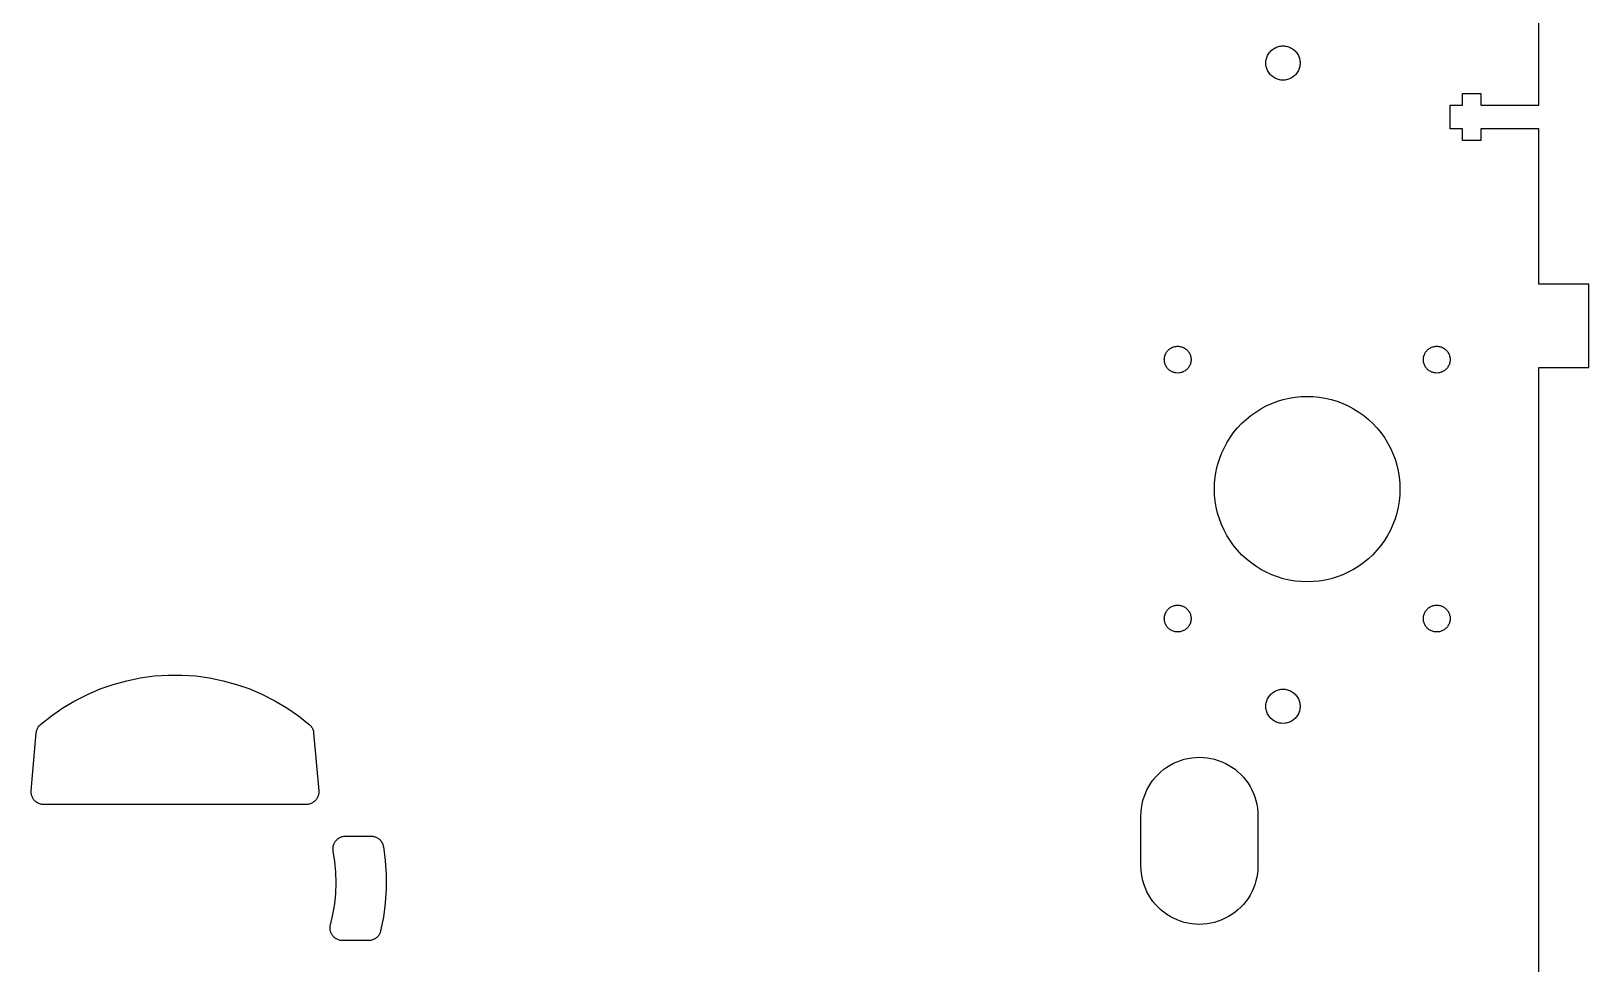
# Model space of a CAD drawing. Header units: metres. Extents: x -1 to 830, y 0 to 1551.
# Drawn here: x 643.1 to 829.5, y 1072 to 1183.7 of the extents above; entities that cross this region are included whole.
import ezdxf

# ---------------------------------------------------------------- set-up
doc = ezdxf.new("R2010")
doc.units = ezdxf.units.M

msp = doc.modelspace()

# ---------------------------------------------------------------- linework, layer by layer
for p, q in [((823.539, 1174.78), (823.539, 1193.38)), ((792.154, 1181.73), (792.279, 1181.77)), ((792.279, 1181.77), (792.408, 1181.81)), ((792.408, 1181.81), (792.539, 1181.84)), ((792.539, 1181.84), (792.671, 1181.87)), ((792.671, 1181.87), (792.805, 1181.88)), ((792.805, 1181.88), (793.072, 1181.88)), ((793.072, 1181.88), (793.206, 1181.87)), ((793.206, 1181.87), (793.339, 1181.84)), ((793.339, 1181.84), (793.469, 1181.81)), ((793.469, 1181.81), (793.598, 1181.77)), ((793.598, 1181.77), (793.723, 1181.73)), ((790.889, 1179.83), (790.893, 1179.97)), ((790.893, 1179.97), (790.906, 1180.1)), ((790.906, 1180.1), (790.928, 1180.23)), ((790.928, 1180.23), (790.958, 1180.36)), ((790.958, 1180.36), (790.997, 1180.49)), ((790.997, 1180.49), (791.045, 1180.62)), ((791.045, 1180.62), (791.1, 1180.74)), ((791.1, 1180.74), (791.163, 1180.86)), ((791.163, 1180.86), (791.234, 1180.97)), ((791.234, 1180.97), (791.312, 1181.08)), ((791.312, 1181.08), (791.397, 1181.18)), ((791.397, 1181.18), (791.489, 1181.28)), ((791.489, 1181.28), (791.587, 1181.37)), ((791.587, 1181.37), (791.69, 1181.46)), ((791.69, 1181.46), (791.8, 1181.54)), ((791.8, 1181.54), (791.914, 1181.61)), ((791.914, 1181.61), (792.032, 1181.67)), ((792.032, 1181.67), (792.154, 1181.73)), ((793.723, 1181.73), (793.846, 1181.67)), ((793.846, 1181.67), (793.964, 1181.61)), ((793.964, 1181.61), (794.077, 1181.54)), ((794.077, 1181.54), (794.187, 1181.46)), ((794.187, 1181.46), (794.29, 1181.37)), ((794.29, 1181.37), (794.389, 1181.28)), ((794.389, 1181.28), (794.479, 1181.18)), ((794.479, 1181.18), (794.565, 1181.08)), ((794.565, 1181.08), (794.644, 1180.97)), ((794.644, 1180.97), (794.714, 1180.86)), ((794.714, 1180.86), (794.777, 1180.74)), ((794.777, 1180.74), (794.833, 1180.62)), ((794.833, 1180.62), (794.88, 1180.49)), ((794.88, 1180.49), (794.919, 1180.36)), ((794.919, 1180.36), (794.949, 1180.23)), ((794.949, 1180.23), (794.971, 1180.1)), ((794.971, 1180.1), (794.984, 1179.97)), ((794.984, 1179.97), (794.988, 1179.83)), ((790.893, 1179.7), (790.889, 1179.83)), ((790.906, 1179.57), (790.893, 1179.7)), ((790.928, 1179.43), (790.906, 1179.57)), ((790.958, 1179.3), (790.928, 1179.43)), ((790.997, 1179.17), (790.958, 1179.3)), ((791.045, 1179.05), (790.997, 1179.17)), ((791.1, 1178.93), (791.045, 1179.05)), ((791.163, 1178.81), (791.1, 1178.93)), ((791.234, 1178.69), (791.163, 1178.81)), ((791.312, 1178.58), (791.234, 1178.69)), ((791.397, 1178.48), (791.312, 1178.58)), ((791.489, 1178.38), (791.397, 1178.48)), ((791.587, 1178.29), (791.489, 1178.38)), ((791.69, 1178.21), (791.587, 1178.29)), ((791.8, 1178.13), (791.69, 1178.21)), ((791.914, 1178.06), (791.8, 1178.13)), ((792.032, 1177.99), (791.914, 1178.06)), ((793.964, 1178.06), (793.846, 1177.99)), ((794.077, 1178.13), (793.964, 1178.06)), ((794.187, 1178.21), (794.077, 1178.13)), ((794.29, 1178.29), (794.187, 1178.21)), ((794.389, 1178.38), (794.29, 1178.29)), ((794.479, 1178.48), (794.389, 1178.38)), ((794.565, 1178.58), (794.479, 1178.48)), ((794.644, 1178.69), (794.565, 1178.58)), ((794.714, 1178.81), (794.644, 1178.69)), ((794.777, 1178.93), (794.714, 1178.81)), ((794.833, 1179.05), (794.777, 1178.93)), ((794.88, 1179.17), (794.833, 1179.05)), ((794.919, 1179.3), (794.88, 1179.17)), ((794.949, 1179.43), (794.919, 1179.3)), ((794.971, 1179.57), (794.949, 1179.43)), ((794.984, 1179.7), (794.971, 1179.57)), ((794.988, 1179.83), (794.984, 1179.7)), ((792.154, 1177.94), (792.032, 1177.99)), ((792.279, 1177.89), (792.154, 1177.94)), ((792.408, 1177.85), (792.279, 1177.89)), ((792.539, 1177.82), (792.408, 1177.85)), ((792.671, 1177.8), (792.539, 1177.82)), ((792.938, 1177.78), (792.671, 1177.8)), ((793.206, 1177.8), (792.938, 1177.78)), ((793.339, 1177.82), (793.206, 1177.8)), ((793.469, 1177.85), (793.339, 1177.82)), ((793.598, 1177.89), (793.469, 1177.85)), ((793.723, 1177.94), (793.598, 1177.89)), ((793.846, 1177.99), (793.723, 1177.94)), ((814.427, 1174.78), (814.426, 1176.18)), ((814.426, 1176.18), (816.627, 1176.18)), ((816.627, 1176.18), (816.627, 1174.78)), ((812.929, 1171.98), (812.927, 1174.78)), ((812.927, 1174.78), (814.427, 1174.78)), ((816.627, 1174.78), (823.539, 1174.78)), ((814.429, 1171.98), (812.929, 1171.98)), ((814.429, 1170.58), (814.429, 1171.98)), ((816.629, 1170.58), (814.429, 1170.58)), ((823.539, 1171.98), (816.629, 1171.98)), ((816.629, 1171.98), (816.629, 1170.58)), ((823.539, 1153.37), (823.539, 1171.98)), ((829.539, 1153.37), (823.539, 1153.37)), ((829.539, 1143.37), (829.539, 1153.37)), ((778.742, 1144.44), (778.752, 1144.54)), ((778.752, 1144.54), (778.77, 1144.64)), ((778.77, 1144.64), (778.793, 1144.75)), ((778.793, 1144.75), (778.823, 1144.85)), ((778.823, 1144.85), (778.86, 1144.95)), ((778.86, 1144.95), (778.903, 1145.04)), ((778.903, 1145.04), (778.953, 1145.13)), ((778.953, 1145.13), (779.008, 1145.22)), ((779.008, 1145.22), (779.069, 1145.31)), ((779.069, 1145.31), (779.136, 1145.39)), ((779.136, 1145.39), (779.207, 1145.46)), ((779.207, 1145.46), (779.283, 1145.54)), ((779.283, 1145.54), (779.364, 1145.6)), ((779.364, 1145.6), (779.45, 1145.66)), ((779.45, 1145.66), (779.539, 1145.72)), ((779.539, 1145.72), (779.631, 1145.77)), ((779.631, 1145.77), (779.727, 1145.81)), ((779.727, 1145.81), (779.824, 1145.85)), ((779.824, 1145.85), (779.925, 1145.88)), ((779.925, 1145.88), (780.026, 1145.9)), ((780.026, 1145.9), (780.13, 1145.92)), ((780.13, 1145.92), (780.234, 1145.93)), ((780.234, 1145.93), (780.443, 1145.93)), ((780.443, 1145.93), (780.548, 1145.92)), ((780.548, 1145.92), (780.65, 1145.9)), ((780.65, 1145.9), (780.753, 1145.88)), ((780.753, 1145.88), (780.853, 1145.85)), ((780.853, 1145.85), (780.951, 1145.81)), ((780.951, 1145.81), (781.046, 1145.77)), ((781.046, 1145.77), (781.139, 1145.72)), ((781.139, 1145.72), (781.228, 1145.66)), ((781.228, 1145.66), (781.312, 1145.6)), ((781.312, 1145.6), (781.394, 1145.54)), ((781.394, 1145.54), (781.47, 1145.46)), ((781.47, 1145.46), (781.542, 1145.39)), ((781.542, 1145.39), (781.608, 1145.31)), ((781.608, 1145.31), (781.669, 1145.22)), ((781.669, 1145.22), (781.725, 1145.13)), ((781.725, 1145.13), (781.773, 1145.04)), ((781.773, 1145.04), (781.816, 1144.95)), ((781.816, 1144.95), (781.854, 1144.85)), ((781.854, 1144.85), (781.884, 1144.75)), ((781.884, 1144.75), (781.908, 1144.64)), ((781.908, 1144.64), (781.925, 1144.54)), ((781.925, 1144.54), (781.936, 1144.44)), ((809.742, 1144.44), (809.752, 1144.54)), ((809.752, 1144.54), (809.77, 1144.64)), ((809.77, 1144.64), (809.793, 1144.75)), ((809.793, 1144.75), (809.823, 1144.85)), ((809.823, 1144.85), (809.86, 1144.95)), ((809.86, 1144.95), (809.903, 1145.04)), ((809.903, 1145.04), (809.953, 1145.13)), ((809.953, 1145.13), (810.008, 1145.22)), ((810.008, 1145.22), (810.069, 1145.31)), ((810.069, 1145.31), (810.136, 1145.39)), ((810.136, 1145.39), (810.207, 1145.46)), ((810.207, 1145.46), (810.283, 1145.54)), ((810.283, 1145.54), (810.364, 1145.6)), ((810.364, 1145.6), (810.45, 1145.66)), ((810.45, 1145.66), (810.539, 1145.72)), ((810.539, 1145.72), (810.631, 1145.77)), ((810.631, 1145.77), (810.727, 1145.81)), ((810.727, 1145.81), (810.824, 1145.85)), ((810.824, 1145.85), (810.925, 1145.88)), ((810.925, 1145.88), (811.026, 1145.9)), ((811.026, 1145.9), (811.13, 1145.92)), ((811.13, 1145.92), (811.234, 1145.93)), ((811.234, 1145.93), (811.443, 1145.93)), ((811.443, 1145.93), (811.548, 1145.92)), ((811.548, 1145.92), (811.65, 1145.9)), ((811.65, 1145.9), (811.753, 1145.88)), ((811.753, 1145.88), (811.853, 1145.85)), ((811.853, 1145.85), (811.951, 1145.81)), ((811.951, 1145.81), (812.046, 1145.77)), ((812.046, 1145.77), (812.139, 1145.72)), ((812.139, 1145.72), (812.228, 1145.66)), ((812.228, 1145.66), (812.312, 1145.6)), ((812.312, 1145.6), (812.394, 1145.54)), ((812.394, 1145.54), (812.47, 1145.46)), ((812.47, 1145.46), (812.542, 1145.39)), ((812.542, 1145.39), (812.608, 1145.31)), ((812.608, 1145.31), (812.669, 1145.22)), ((812.669, 1145.22), (812.725, 1145.13)), ((812.725, 1145.13), (812.773, 1145.04)), ((812.773, 1145.04), (812.816, 1144.95)), ((812.816, 1144.95), (812.854, 1144.85)), ((812.854, 1144.85), (812.884, 1144.75)), ((812.884, 1144.75), (812.908, 1144.64)), ((812.908, 1144.64), (812.925, 1144.54)), ((812.925, 1144.54), (812.936, 1144.44)), ((778.738, 1144.33), (778.742, 1144.44)), ((778.742, 1144.23), (778.738, 1144.33)), ((778.752, 1144.12), (778.742, 1144.23)), ((778.77, 1144.02), (778.752, 1144.12)), ((778.793, 1143.92), (778.77, 1144.02)), ((778.823, 1143.82), (778.793, 1143.92)), ((778.86, 1143.72), (778.823, 1143.82)), ((778.903, 1143.62), (778.86, 1143.72)), ((778.953, 1143.53), (778.903, 1143.62)), ((779.008, 1143.44), (778.953, 1143.53)), ((779.069, 1143.36), (779.008, 1143.44)), ((779.136, 1143.28), (779.069, 1143.36)), ((779.207, 1143.2), (779.136, 1143.28)), ((779.283, 1143.13), (779.207, 1143.2)), ((779.364, 1143.06), (779.283, 1143.13)), ((779.45, 1143), (779.364, 1143.06)), ((779.539, 1142.95), (779.45, 1143)), ((779.631, 1142.9), (779.539, 1142.95)), ((779.727, 1142.85), (779.631, 1142.9)), ((779.824, 1142.82), (779.727, 1142.85)), ((779.925, 1142.79), (779.824, 1142.82)), ((780.026, 1142.76), (779.925, 1142.79)), ((780.13, 1142.75), (780.026, 1142.76)), ((780.339, 1142.73), (780.13, 1142.75)), ((780.548, 1142.75), (780.339, 1142.73)), ((780.65, 1142.76), (780.548, 1142.75)), ((780.753, 1142.79), (780.65, 1142.76)), ((780.853, 1142.82), (780.753, 1142.79)), ((780.951, 1142.85), (780.853, 1142.82)), ((781.046, 1142.9), (780.951, 1142.85)), ((781.139, 1142.95), (781.046, 1142.9)), ((781.228, 1143), (781.139, 1142.95)), ((781.312, 1143.06), (781.228, 1143)), ((781.394, 1143.13), (781.312, 1143.06)), ((781.47, 1143.2), (781.394, 1143.13)), ((781.542, 1143.28), (781.47, 1143.2)), ((781.608, 1143.36), (781.542, 1143.28)), ((781.669, 1143.44), (781.608, 1143.36)), ((781.725, 1143.53), (781.669, 1143.44)), ((781.773, 1143.62), (781.725, 1143.53)), ((781.816, 1143.72), (781.773, 1143.62)), ((781.854, 1143.82), (781.816, 1143.72)), ((781.884, 1143.92), (781.854, 1143.82)), ((781.908, 1144.02), (781.884, 1143.92)), ((781.925, 1144.12), (781.908, 1144.02)), ((781.936, 1144.23), (781.925, 1144.12)), ((781.936, 1144.44), (781.938, 1144.33)), ((781.938, 1144.33), (781.936, 1144.23)), ((809.738, 1144.33), (809.742, 1144.44)), ((809.742, 1144.23), (809.738, 1144.33)), ((809.752, 1144.12), (809.742, 1144.23)), ((809.77, 1144.02), (809.752, 1144.12)), ((809.793, 1143.92), (809.77, 1144.02)), ((809.823, 1143.82), (809.793, 1143.92)), ((809.86, 1143.72), (809.823, 1143.82)), ((809.903, 1143.62), (809.86, 1143.72)), ((809.953, 1143.53), (809.903, 1143.62)), ((810.008, 1143.44), (809.953, 1143.53)), ((810.069, 1143.36), (810.008, 1143.44)), ((810.136, 1143.28), (810.069, 1143.36)), ((810.207, 1143.2), (810.136, 1143.28)), ((810.283, 1143.13), (810.207, 1143.2)), ((810.364, 1143.06), (810.283, 1143.13)), ((810.45, 1143), (810.364, 1143.06)), ((810.539, 1142.95), (810.45, 1143)), ((810.631, 1142.9), (810.539, 1142.95)), ((810.727, 1142.85), (810.631, 1142.9)), ((810.824, 1142.82), (810.727, 1142.85)), ((810.925, 1142.79), (810.824, 1142.82)), ((811.026, 1142.76), (810.925, 1142.79)), ((811.13, 1142.75), (811.026, 1142.76)), ((811.339, 1142.73), (811.13, 1142.75)), ((811.548, 1142.75), (811.339, 1142.73)), ((811.65, 1142.76), (811.548, 1142.75)), ((811.753, 1142.79), (811.65, 1142.76)), ((811.853, 1142.82), (811.753, 1142.79)), ((811.951, 1142.85), (811.853, 1142.82)), ((812.046, 1142.9), (811.951, 1142.85)), ((812.139, 1142.95), (812.046, 1142.9)), ((812.228, 1143), (812.139, 1142.95)), ((812.312, 1143.06), (812.228, 1143)), ((812.394, 1143.13), (812.312, 1143.06)), ((812.47, 1143.2), (812.394, 1143.13)), ((812.542, 1143.28), (812.47, 1143.2)), ((812.608, 1143.36), (812.542, 1143.28)), ((812.669, 1143.44), (812.608, 1143.36)), ((812.725, 1143.53), (812.669, 1143.44)), ((812.773, 1143.62), (812.725, 1143.53)), ((812.816, 1143.72), (812.773, 1143.62)), ((812.854, 1143.82), (812.816, 1143.72)), ((812.884, 1143.92), (812.854, 1143.82)), ((812.908, 1144.02), (812.884, 1143.92)), ((812.925, 1144.12), (812.908, 1144.02)), ((812.936, 1144.23), (812.925, 1144.12)), ((812.936, 1144.44), (812.938, 1144.33)), ((812.938, 1144.33), (812.936, 1144.23)), ((823.539, 1069.21), (823.539, 1143.37)), ((823.539, 1143.37), (829.539, 1143.37)), ((790.93, 1138.79), (791.591, 1139.09)), ((791.591, 1139.09), (792.271, 1139.34)), ((792.271, 1139.34), (792.966, 1139.55)), ((792.966, 1139.55), (793.673, 1139.72)), ((793.673, 1139.72), (794.39, 1139.84)), ((794.39, 1139.84), (795.112, 1139.91)), ((795.112, 1139.91), (795.839, 1139.93)), ((795.839, 1139.93), (796.564, 1139.91)), ((796.564, 1139.91), (797.287, 1139.84)), ((797.287, 1139.84), (798.004, 1139.72)), ((798.004, 1139.72), (798.712, 1139.55)), ((798.712, 1139.55), (799.406, 1139.34)), ((799.406, 1139.34), (800.086, 1139.09)), ((800.086, 1139.09), (800.748, 1138.79)), ((787.99, 1136.68), (788.52, 1137.18)), ((788.52, 1137.18), (789.081, 1137.64)), ((789.081, 1137.64), (789.672, 1138.06)), ((789.672, 1138.06), (790.289, 1138.45)), ((790.289, 1138.45), (790.93, 1138.79)), ((800.748, 1138.79), (801.389, 1138.45)), ((801.389, 1138.45), (802.006, 1138.06)), ((802.006, 1138.06), (802.596, 1137.64)), ((802.596, 1137.64), (803.157, 1137.18)), ((803.157, 1137.18), (803.688, 1136.68)), ((786.609, 1135), (787.032, 1135.59)), ((787.032, 1135.59), (787.493, 1136.15)), ((787.493, 1136.15), (787.99, 1136.68)), ((803.688, 1136.68), (804.184, 1136.15)), ((804.184, 1136.15), (804.645, 1135.59)), ((804.645, 1135.59), (805.068, 1135)), ((785.584, 1133.08), (785.884, 1133.74)), ((785.884, 1133.74), (786.226, 1134.38)), ((786.226, 1134.38), (786.609, 1135)), ((805.068, 1135), (805.451, 1134.38)), ((805.451, 1134.38), (805.794, 1133.74)), ((805.794, 1133.74), (806.094, 1133.08)), ((784.952, 1131), (785.117, 1131.71)), ((785.117, 1131.71), (785.328, 1132.4)), ((785.328, 1132.4), (785.584, 1133.08)), ((806.094, 1133.08), (806.35, 1132.4)), ((806.35, 1132.4), (806.561, 1131.71)), ((806.561, 1131.71), (806.726, 1131)), ((784.738, 1128.83), (784.763, 1129.56)), ((784.763, 1129.56), (784.834, 1130.28)), ((784.834, 1130.28), (784.952, 1131)), ((806.726, 1131), (806.844, 1130.28)), ((806.844, 1130.28), (806.915, 1129.56)), ((806.915, 1129.56), (806.938, 1128.83)), ((784.763, 1128.11), (784.738, 1128.83)), ((784.834, 1127.38), (784.763, 1128.11)), ((806.915, 1128.11), (806.844, 1127.38)), ((806.938, 1128.83), (806.915, 1128.11)), ((784.952, 1126.67), (784.834, 1127.38)), ((785.117, 1125.96), (784.952, 1126.67)), ((785.328, 1125.26), (785.117, 1125.96)), ((806.561, 1125.96), (806.35, 1125.26)), ((806.726, 1126.67), (806.561, 1125.96)), ((806.844, 1127.38), (806.726, 1126.67)), ((785.584, 1124.58), (785.328, 1125.26)), ((785.884, 1123.92), (785.584, 1124.58)), ((806.094, 1124.58), (805.794, 1123.92)), ((806.35, 1125.26), (806.094, 1124.58)), ((786.226, 1123.28), (785.884, 1123.92)), ((786.609, 1122.67), (786.226, 1123.28)), ((787.032, 1122.08), (786.609, 1122.67)), ((805.068, 1122.67), (804.645, 1122.08)), ((805.451, 1123.28), (805.068, 1122.67)), ((805.794, 1123.92), (805.451, 1123.28)), ((787.493, 1121.51), (787.032, 1122.08)), ((787.99, 1120.98), (787.493, 1121.51)), ((788.52, 1120.49), (787.99, 1120.98)), ((789.081, 1120.03), (788.52, 1120.49)), ((803.157, 1120.49), (802.596, 1120.03)), ((803.688, 1120.98), (803.157, 1120.49)), ((804.184, 1121.51), (803.688, 1120.98)), ((804.645, 1122.08), (804.184, 1121.51)), ((789.672, 1119.6), (789.081, 1120.03)), ((790.289, 1119.22), (789.672, 1119.6)), ((790.93, 1118.88), (790.289, 1119.22)), ((791.591, 1118.58), (790.93, 1118.88)), ((792.271, 1118.32), (791.591, 1118.58)), ((800.086, 1118.58), (799.406, 1118.32)), ((800.748, 1118.88), (800.086, 1118.58)), ((801.389, 1119.22), (800.748, 1118.88)), ((802.006, 1119.6), (801.389, 1119.22)), ((802.596, 1120.03), (802.006, 1119.6)), ((792.966, 1118.11), (792.271, 1118.32)), ((793.673, 1117.95), (792.966, 1118.11)), ((794.39, 1117.83), (793.673, 1117.95)), ((795.112, 1117.76), (794.39, 1117.83)), ((795.839, 1117.73), (795.112, 1117.76)), ((796.564, 1117.76), (795.839, 1117.73)), ((797.287, 1117.83), (796.564, 1117.76)), ((798.004, 1117.95), (797.287, 1117.83)), ((798.712, 1118.11), (798.004, 1117.95)), ((799.406, 1118.32), (798.712, 1118.11)), ((779.364, 1114.6), (779.45, 1114.66)), ((779.45, 1114.66), (779.539, 1114.72)), ((779.539, 1114.72), (779.631, 1114.77)), ((779.631, 1114.77), (779.727, 1114.81)), ((779.727, 1114.81), (779.824, 1114.85)), ((779.824, 1114.85), (779.925, 1114.88)), ((779.925, 1114.88), (780.026, 1114.9)), ((780.026, 1114.9), (780.13, 1114.92)), ((780.13, 1114.92), (780.234, 1114.93)), ((780.234, 1114.93), (780.443, 1114.93)), ((780.443, 1114.93), (780.548, 1114.92)), ((780.548, 1114.92), (780.65, 1114.9)), ((780.65, 1114.9), (780.753, 1114.88)), ((780.753, 1114.88), (780.853, 1114.85)), ((780.853, 1114.85), (780.951, 1114.81)), ((780.951, 1114.81), (781.046, 1114.77)), ((781.046, 1114.77), (781.139, 1114.72)), ((781.139, 1114.72), (781.228, 1114.66)), ((781.228, 1114.66), (781.312, 1114.6)), ((810.364, 1114.6), (810.45, 1114.66)), ((810.45, 1114.66), (810.539, 1114.72)), ((810.539, 1114.72), (810.631, 1114.77)), ((810.631, 1114.77), (810.727, 1114.81)), ((810.727, 1114.81), (810.824, 1114.85)), ((810.824, 1114.85), (810.925, 1114.88)), ((810.925, 1114.88), (811.026, 1114.9)), ((811.026, 1114.9), (811.13, 1114.92)), ((811.13, 1114.92), (811.234, 1114.93)), ((811.234, 1114.93), (811.443, 1114.93)), ((811.443, 1114.93), (811.548, 1114.92)), ((811.548, 1114.92), (811.65, 1114.9)), ((811.65, 1114.9), (811.753, 1114.88)), ((811.753, 1114.88), (811.853, 1114.85)), ((811.853, 1114.85), (811.951, 1114.81)), ((811.951, 1114.81), (812.046, 1114.77)), ((812.046, 1114.77), (812.139, 1114.72)), ((812.139, 1114.72), (812.228, 1114.66)), ((812.228, 1114.66), (812.312, 1114.6)), ((778.738, 1113.33), (778.742, 1113.44)), ((778.742, 1113.23), (778.738, 1113.33)), ((778.742, 1113.44), (778.752, 1113.54)), ((778.752, 1113.12), (778.742, 1113.23)), ((778.752, 1113.54), (778.77, 1113.64)), ((778.77, 1113.02), (778.752, 1113.12)), ((778.77, 1113.64), (778.793, 1113.75)), ((778.793, 1112.92), (778.77, 1113.02)), ((778.793, 1113.75), (778.823, 1113.85)), ((778.823, 1112.82), (778.793, 1112.92)), ((778.823, 1113.85), (778.86, 1113.95)), ((778.86, 1112.72), (778.823, 1112.82)), ((778.86, 1113.95), (778.903, 1114.04)), ((778.903, 1114.04), (778.953, 1114.13)), ((778.953, 1114.13), (779.008, 1114.22)), ((779.008, 1114.22), (779.069, 1114.31)), ((779.069, 1114.31), (779.136, 1114.39)), ((779.136, 1114.39), (779.207, 1114.46)), ((779.207, 1114.46), (779.283, 1114.54)), ((779.283, 1114.54), (779.364, 1114.6)), ((781.312, 1114.6), (781.394, 1114.54)), ((781.394, 1114.54), (781.47, 1114.46)), ((781.47, 1114.46), (781.542, 1114.39)), ((781.542, 1114.39), (781.608, 1114.31)), ((781.608, 1114.31), (781.669, 1114.22)), ((781.669, 1114.22), (781.725, 1114.13)), ((781.725, 1114.13), (781.773, 1114.04)), ((781.773, 1114.04), (781.816, 1113.95)), ((781.816, 1113.95), (781.854, 1113.85)), ((781.854, 1112.82), (781.816, 1112.72)), ((781.854, 1113.85), (781.884, 1113.75)), ((781.884, 1112.92), (781.854, 1112.82)), ((781.884, 1113.75), (781.908, 1113.64)), ((781.908, 1113.02), (781.884, 1112.92)), ((781.908, 1113.64), (781.925, 1113.54)), ((781.925, 1113.12), (781.908, 1113.02)), ((781.925, 1113.54), (781.936, 1113.44)), ((781.936, 1113.23), (781.925, 1113.12)), ((781.936, 1113.44), (781.938, 1113.33)), ((781.938, 1113.33), (781.936, 1113.23)), ((809.738, 1113.33), (809.742, 1113.44)), ((809.742, 1113.23), (809.738, 1113.33)), ((809.742, 1113.44), (809.752, 1113.54)), ((809.752, 1113.12), (809.742, 1113.23)), ((809.752, 1113.54), (809.77, 1113.64)), ((809.77, 1113.02), (809.752, 1113.12)), ((809.77, 1113.64), (809.793, 1113.75)), ((809.793, 1112.92), (809.77, 1113.02)), ((809.793, 1113.75), (809.823, 1113.85)), ((809.823, 1112.82), (809.793, 1112.92)), ((809.823, 1113.85), (809.86, 1113.95)), ((809.86, 1112.72), (809.823, 1112.82)), ((809.86, 1113.95), (809.903, 1114.04)), ((809.903, 1114.04), (809.953, 1114.13)), ((809.953, 1114.13), (810.008, 1114.22)), ((810.008, 1114.22), (810.069, 1114.31)), ((810.069, 1114.31), (810.136, 1114.39)), ((810.136, 1114.39), (810.207, 1114.46)), ((810.207, 1114.46), (810.283, 1114.54)), ((810.283, 1114.54), (810.364, 1114.6)), ((812.312, 1114.6), (812.394, 1114.54)), ((812.394, 1114.54), (812.47, 1114.46)), ((812.47, 1114.46), (812.542, 1114.39)), ((812.542, 1114.39), (812.608, 1114.31)), ((812.608, 1114.31), (812.669, 1114.22)), ((812.669, 1114.22), (812.725, 1114.13)), ((812.725, 1114.13), (812.773, 1114.04)), ((812.773, 1114.04), (812.816, 1113.95)), ((812.816, 1113.95), (812.854, 1113.85)), ((812.854, 1112.82), (812.816, 1112.72)), ((812.854, 1113.85), (812.884, 1113.75)), ((812.884, 1112.92), (812.854, 1112.82)), ((812.884, 1113.75), (812.908, 1113.64)), ((812.908, 1113.02), (812.884, 1112.92)), ((812.908, 1113.64), (812.925, 1113.54)), ((812.925, 1113.12), (812.908, 1113.02)), ((812.925, 1113.54), (812.936, 1113.44)), ((812.936, 1113.23), (812.925, 1113.12)), ((812.936, 1113.44), (812.938, 1113.33)), ((812.938, 1113.33), (812.936, 1113.23)), ((778.903, 1112.62), (778.86, 1112.72)), ((778.953, 1112.53), (778.903, 1112.62)), ((779.008, 1112.44), (778.953, 1112.53)), ((779.069, 1112.36), (779.008, 1112.44)), ((779.136, 1112.28), (779.069, 1112.36)), ((779.207, 1112.2), (779.136, 1112.28)), ((779.283, 1112.13), (779.207, 1112.2)), ((779.364, 1112.06), (779.283, 1112.13)), ((779.45, 1112), (779.364, 1112.06)), ((779.539, 1111.95), (779.45, 1112)), ((779.631, 1111.9), (779.539, 1111.95)), ((779.727, 1111.85), (779.631, 1111.9)), ((779.824, 1111.82), (779.727, 1111.85)), ((779.925, 1111.79), (779.824, 1111.82)), ((780.026, 1111.76), (779.925, 1111.79)), ((780.13, 1111.75), (780.026, 1111.76)), ((780.339, 1111.73), (780.13, 1111.75)), ((780.548, 1111.75), (780.339, 1111.73)), ((780.65, 1111.76), (780.548, 1111.75)), ((780.753, 1111.79), (780.65, 1111.76)), ((780.853, 1111.82), (780.753, 1111.79)), ((780.951, 1111.85), (780.853, 1111.82)), ((781.046, 1111.9), (780.951, 1111.85)), ((781.139, 1111.95), (781.046, 1111.9)), ((781.228, 1112), (781.139, 1111.95)), ((781.312, 1112.06), (781.228, 1112)), ((781.394, 1112.13), (781.312, 1112.06)), ((781.47, 1112.2), (781.394, 1112.13)), ((781.542, 1112.28), (781.47, 1112.2)), ((781.608, 1112.36), (781.542, 1112.28)), ((781.669, 1112.44), (781.608, 1112.36)), ((781.725, 1112.53), (781.669, 1112.44)), ((781.773, 1112.62), (781.725, 1112.53)), ((781.816, 1112.72), (781.773, 1112.62)), ((809.903, 1112.62), (809.86, 1112.72)), ((809.953, 1112.53), (809.903, 1112.62)), ((810.008, 1112.44), (809.953, 1112.53)), ((810.069, 1112.36), (810.008, 1112.44)), ((810.136, 1112.28), (810.069, 1112.36)), ((810.207, 1112.2), (810.136, 1112.28)), ((810.283, 1112.13), (810.207, 1112.2)), ((810.364, 1112.06), (810.283, 1112.13)), ((810.45, 1112), (810.364, 1112.06)), ((810.539, 1111.95), (810.45, 1112)), ((810.631, 1111.9), (810.539, 1111.95)), ((810.727, 1111.85), (810.631, 1111.9)), ((810.824, 1111.82), (810.727, 1111.85)), ((810.925, 1111.79), (810.824, 1111.82)), ((811.026, 1111.76), (810.925, 1111.79)), ((811.13, 1111.75), (811.026, 1111.76)), ((811.339, 1111.73), (811.13, 1111.75)), ((811.548, 1111.75), (811.339, 1111.73)), ((811.65, 1111.76), (811.548, 1111.75)), ((811.753, 1111.79), (811.65, 1111.76)), ((811.853, 1111.82), (811.753, 1111.79)), ((811.951, 1111.85), (811.853, 1111.82)), ((812.046, 1111.9), (811.951, 1111.85)), ((812.139, 1111.95), (812.046, 1111.9)), ((812.228, 1112), (812.139, 1111.95)), ((812.312, 1112.06), (812.228, 1112)), ((812.394, 1112.13), (812.312, 1112.06)), ((812.47, 1112.2), (812.394, 1112.13)), ((812.542, 1112.28), (812.47, 1112.2)), ((812.608, 1112.36), (812.542, 1112.28)), ((812.669, 1112.44), (812.608, 1112.36)), ((812.725, 1112.53), (812.669, 1112.44)), ((812.773, 1112.62), (812.725, 1112.53)), ((812.816, 1112.72), (812.773, 1112.62)), ((651.399, 1104.91), (652.972, 1105.46)), ((652.972, 1105.46), (654.577, 1105.9)), ((654.577, 1105.9), (656.208, 1106.23)), ((656.208, 1106.23), (657.858, 1106.46)), ((657.858, 1106.46), (659.52, 1106.57)), ((659.52, 1106.57), (661.186, 1106.57)), ((661.186, 1106.57), (662.847, 1106.46)), ((662.847, 1106.46), (664.497, 1106.23)), ((664.497, 1106.23), (666.128, 1105.9)), ((666.128, 1105.9), (667.734, 1105.46)), ((667.734, 1105.46), (669.306, 1104.91)), ((646.952, 1102.65), (648.383, 1103.5)), ((648.383, 1103.5), (649.867, 1104.25)), ((649.867, 1104.25), (651.399, 1104.91)), ((669.306, 1104.91), (670.838, 1104.25)), ((670.838, 1104.25), (672.322, 1103.5)), ((672.322, 1103.5), (673.753, 1102.65)), ((790.958, 1103.36), (790.997, 1103.49)), ((790.997, 1103.49), (791.045, 1103.62)), ((791.045, 1103.62), (791.1, 1103.74)), ((791.1, 1103.74), (791.163, 1103.86)), ((791.163, 1103.86), (791.234, 1103.97)), ((791.234, 1103.97), (791.312, 1104.08)), ((791.312, 1104.08), (791.397, 1104.18)), ((791.397, 1104.18), (791.489, 1104.28)), ((791.489, 1104.28), (791.587, 1104.37)), ((791.587, 1104.37), (791.69, 1104.46)), ((791.69, 1104.46), (791.8, 1104.54)), ((791.8, 1104.54), (791.914, 1104.61)), ((791.914, 1104.61), (792.032, 1104.67)), ((792.032, 1104.67), (792.154, 1104.73)), ((792.154, 1104.73), (792.279, 1104.77)), ((792.279, 1104.77), (792.408, 1104.81)), ((792.408, 1104.81), (792.539, 1104.84)), ((792.539, 1104.84), (792.671, 1104.87)), ((792.671, 1104.87), (792.805, 1104.88)), ((792.805, 1104.88), (793.072, 1104.88)), ((793.072, 1104.88), (793.206, 1104.87)), ((793.206, 1104.87), (793.339, 1104.84)), ((793.339, 1104.84), (793.469, 1104.81)), ((793.469, 1104.81), (793.598, 1104.77)), ((793.598, 1104.77), (793.723, 1104.73)), ((793.723, 1104.73), (793.846, 1104.67)), ((793.846, 1104.67), (793.964, 1104.61)), ((793.964, 1104.61), (794.077, 1104.54)), ((794.077, 1104.54), (794.187, 1104.46)), ((794.187, 1104.46), (794.29, 1104.37)), ((794.29, 1104.37), (794.389, 1104.28)), ((794.389, 1104.28), (794.479, 1104.18)), ((794.479, 1104.18), (794.565, 1104.08)), ((794.565, 1104.08), (794.644, 1103.97)), ((794.644, 1103.97), (794.714, 1103.86)), ((794.714, 1103.86), (794.777, 1103.74)), ((794.777, 1103.74), (794.833, 1103.62)), ((794.833, 1103.62), (794.88, 1103.49)), ((794.88, 1103.49), (794.919, 1103.36)), ((644.278, 1100.67), (645.582, 1101.7)), ((645.582, 1101.7), (646.952, 1102.65)), ((673.753, 1102.65), (675.123, 1101.7)), ((675.123, 1101.7), (676.427, 1100.67)), ((790.889, 1102.83), (790.893, 1102.97)), ((790.893, 1102.7), (790.889, 1102.83)), ((790.893, 1102.97), (790.906, 1103.1)), ((790.906, 1102.57), (790.893, 1102.7)), ((790.906, 1103.1), (790.928, 1103.23)), ((790.928, 1102.43), (790.906, 1102.57)), ((790.928, 1103.23), (790.958, 1103.36)), ((790.958, 1102.3), (790.928, 1102.43)), ((790.997, 1102.17), (790.958, 1102.3)), ((791.045, 1102.05), (790.997, 1102.17)), ((791.1, 1101.93), (791.045, 1102.05)), ((791.163, 1101.81), (791.1, 1101.93)), ((791.234, 1101.69), (791.163, 1101.81)), ((791.312, 1101.58), (791.234, 1101.69)), ((794.644, 1101.69), (794.565, 1101.58)), ((794.714, 1101.81), (794.644, 1101.69)), ((794.777, 1101.93), (794.714, 1101.81)), ((794.833, 1102.05), (794.777, 1101.93)), ((794.88, 1102.17), (794.833, 1102.05)), ((794.919, 1102.3), (794.88, 1102.17)), ((794.919, 1103.36), (794.949, 1103.23)), ((794.949, 1102.43), (794.919, 1102.3)), ((794.949, 1103.23), (794.971, 1103.1)), ((794.971, 1102.57), (794.949, 1102.43)), ((794.971, 1103.1), (794.984, 1102.97)), ((794.984, 1102.7), (794.971, 1102.57)), ((794.984, 1102.97), (794.988, 1102.83)), ((794.988, 1102.83), (794.984, 1102.7)), ((643.757, 1099.65), (643.77, 1099.76)), ((643.77, 1099.76), (643.79, 1099.86)), ((643.79, 1099.86), (643.817, 1099.97)), ((643.817, 1099.97), (643.853, 1100.07)), ((643.853, 1100.07), (643.895, 1100.16)), ((643.895, 1100.16), (643.943, 1100.26)), ((643.943, 1100.26), (643.998, 1100.35)), ((643.998, 1100.35), (644.06, 1100.44)), ((644.06, 1100.44), (644.127, 1100.52)), ((644.127, 1100.52), (644.2, 1100.59)), ((644.2, 1100.59), (644.278, 1100.67)), ((676.427, 1100.67), (676.505, 1100.59)), ((676.505, 1100.59), (676.578, 1100.52)), ((676.578, 1100.52), (676.646, 1100.44)), ((676.646, 1100.44), (676.707, 1100.35)), ((676.707, 1100.35), (676.762, 1100.26)), ((676.762, 1100.26), (676.811, 1100.16)), ((676.811, 1100.16), (676.853, 1100.07)), ((676.853, 1100.07), (676.888, 1099.97)), ((676.888, 1099.97), (676.915, 1099.86)), ((676.915, 1099.86), (676.936, 1099.76)), ((676.936, 1099.76), (676.948, 1099.65)), ((791.397, 1101.48), (791.312, 1101.58)), ((791.489, 1101.38), (791.397, 1101.48)), ((791.587, 1101.29), (791.489, 1101.38)), ((791.69, 1101.21), (791.587, 1101.29)), ((791.8, 1101.13), (791.69, 1101.21)), ((791.914, 1101.06), (791.8, 1101.13)), ((792.032, 1100.99), (791.914, 1101.06)), ((792.154, 1100.94), (792.032, 1100.99)), ((792.279, 1100.89), (792.154, 1100.94)), ((792.408, 1100.85), (792.279, 1100.89)), ((792.539, 1100.82), (792.408, 1100.85)), ((792.671, 1100.8), (792.539, 1100.82)), ((792.938, 1100.78), (792.671, 1100.8)), ((793.206, 1100.8), (792.938, 1100.78)), ((793.339, 1100.82), (793.206, 1100.8)), ((793.469, 1100.85), (793.339, 1100.82)), ((793.598, 1100.89), (793.469, 1100.85)), ((793.723, 1100.94), (793.598, 1100.89)), ((793.846, 1100.99), (793.723, 1100.94)), ((793.964, 1101.06), (793.846, 1100.99)), ((794.077, 1101.13), (793.964, 1101.06)), ((794.187, 1101.21), (794.077, 1101.13)), ((794.29, 1101.29), (794.187, 1101.21)), ((794.389, 1101.38), (794.29, 1101.29)), ((794.479, 1101.48), (794.389, 1101.38)), ((794.565, 1101.58), (794.479, 1101.48)), ((643.149, 1092.71), (643.757, 1099.65)), ((676.948, 1099.65), (677.556, 1092.71)), ((779.438, 1095.79), (779.843, 1096.01)), ((779.843, 1096.01), (780.26, 1096.2)), ((780.26, 1096.2), (780.688, 1096.36)), ((780.688, 1096.36), (781.127, 1096.49)), ((781.127, 1096.49), (781.573, 1096.6)), ((781.573, 1096.6), (782.025, 1096.67)), ((782.025, 1096.67), (782.48, 1096.72)), ((782.48, 1096.72), (782.938, 1096.73)), ((782.938, 1096.73), (783.396, 1096.72)), ((783.396, 1096.72), (783.853, 1096.67)), ((783.853, 1096.67), (784.305, 1096.6)), ((784.305, 1096.6), (784.75, 1096.49)), ((784.75, 1096.49), (785.188, 1096.36)), ((785.188, 1096.36), (785.617, 1096.2)), ((785.617, 1096.2), (786.034, 1096.01)), ((786.034, 1096.01), (786.438, 1095.79)), ((777.385, 1093.99), (777.676, 1094.35)), ((777.676, 1094.35), (777.989, 1094.68)), ((777.989, 1094.68), (778.323, 1095)), ((778.323, 1095), (778.678, 1095.29)), ((778.678, 1095.29), (779.05, 1095.55)), ((779.05, 1095.55), (779.438, 1095.79)), ((786.438, 1095.79), (786.827, 1095.55)), ((786.827, 1095.55), (787.2, 1095.29)), ((787.2, 1095.29), (787.554, 1095)), ((787.554, 1095), (787.889, 1094.68)), ((787.889, 1094.68), (788.201, 1094.35)), ((788.201, 1094.35), (788.492, 1093.99)), ((643.144, 1092.61), (643.149, 1092.71)), ((643.146, 1092.51), (643.144, 1092.61)), ((643.153, 1092.41), (643.146, 1092.51)), ((643.167, 1092.32), (643.153, 1092.41)), ((643.188, 1092.22), (643.167, 1092.32)), ((677.538, 1092.32), (677.517, 1092.22)), ((677.552, 1092.41), (677.538, 1092.32)), ((677.56, 1092.51), (677.552, 1092.41)), ((677.556, 1092.71), (677.562, 1092.61)), ((677.562, 1092.61), (677.56, 1092.51)), ((776.311, 1091.98), (776.472, 1092.41)), ((776.472, 1092.41), (776.66, 1092.83)), ((776.66, 1092.83), (776.876, 1093.23)), ((776.876, 1093.23), (777.118, 1093.62)), ((777.118, 1093.62), (777.385, 1093.99)), ((788.492, 1093.99), (788.759, 1093.62)), ((788.759, 1093.62), (789.001, 1093.23)), ((789.001, 1093.23), (789.217, 1092.83)), ((789.217, 1092.83), (789.406, 1092.41)), ((789.406, 1092.41), (789.567, 1091.98)), ((643.216, 1092.12), (643.188, 1092.22)), ((643.249, 1092.03), (643.216, 1092.12)), ((643.289, 1091.94), (643.249, 1092.03)), ((643.334, 1091.85), (643.289, 1091.94)), ((643.386, 1091.76), (643.334, 1091.85)), ((643.442, 1091.68), (643.386, 1091.76)), ((643.505, 1091.6), (643.442, 1091.68)), ((643.572, 1091.53), (643.505, 1091.6)), ((643.644, 1091.46), (643.572, 1091.53)), ((643.72, 1091.4), (643.644, 1091.46)), ((643.801, 1091.34), (643.72, 1091.4)), ((643.885, 1091.29), (643.801, 1091.34)), ((643.972, 1091.24), (643.885, 1091.29)), ((644.062, 1091.2), (643.972, 1091.24)), ((644.155, 1091.16), (644.062, 1091.2)), ((644.25, 1091.13), (644.155, 1091.16)), ((644.347, 1091.11), (644.25, 1091.13)), ((644.445, 1091.09), (644.347, 1091.11)), ((644.544, 1091.08), (644.445, 1091.09)), ((676.161, 1091.08), (644.544, 1091.08)), ((676.26, 1091.09), (676.161, 1091.08)), ((676.358, 1091.11), (676.26, 1091.09)), ((676.455, 1091.13), (676.358, 1091.11)), ((676.55, 1091.16), (676.455, 1091.13)), ((676.643, 1091.2), (676.55, 1091.16)), ((676.733, 1091.24), (676.643, 1091.2)), ((676.82, 1091.29), (676.733, 1091.24)), ((676.904, 1091.34), (676.82, 1091.29)), ((676.985, 1091.4), (676.904, 1091.34)), ((677.062, 1091.46), (676.985, 1091.4)), ((677.133, 1091.53), (677.062, 1091.46)), ((677.2, 1091.6), (677.133, 1091.53)), ((677.263, 1091.68), (677.2, 1091.6)), ((677.319, 1091.76), (677.263, 1091.68)), ((677.371, 1091.85), (677.319, 1091.76)), ((677.417, 1091.94), (677.371, 1091.85)), ((677.456, 1092.03), (677.417, 1091.94)), ((677.49, 1092.12), (677.456, 1092.03)), ((677.517, 1092.22), (677.49, 1092.12)), ((775.954, 1090.19), (775.998, 1090.65)), ((775.998, 1090.65), (776.073, 1091.1)), ((776.073, 1091.1), (776.177, 1091.54)), ((776.177, 1091.54), (776.311, 1091.98)), ((789.567, 1091.98), (789.7, 1091.54)), ((789.7, 1091.54), (789.804, 1091.1)), ((789.804, 1091.1), (789.879, 1090.65)), ((789.879, 1090.65), (789.924, 1090.19)), ((775.938, 1089.73), (775.954, 1090.19)), ((775.938, 1083.73), (775.938, 1089.73)), ((789.924, 1090.19), (789.938, 1089.73)), ((789.938, 1089.73), (789.938, 1083.73)), ((679.541, 1086.66), (679.603, 1086.74)), ((679.603, 1086.74), (679.67, 1086.81)), ((679.67, 1086.81), (679.742, 1086.89)), ((679.742, 1086.89), (679.819, 1086.95)), ((679.819, 1086.95), (679.9, 1087.01)), ((679.9, 1087.01), (679.985, 1087.07)), ((679.985, 1087.07), (680.074, 1087.12)), ((680.074, 1087.12), (680.167, 1087.16)), ((680.167, 1087.16), (680.262, 1087.2)), ((680.262, 1087.2), (680.358, 1087.23)), ((680.358, 1087.23), (680.457, 1087.25)), ((680.457, 1087.25), (680.558, 1087.27)), ((680.558, 1087.27), (680.659, 1087.28)), ((680.659, 1087.28), (680.761, 1087.29)), ((680.761, 1087.29), (683.811, 1087.29)), ((683.811, 1087.29), (683.91, 1087.28)), ((683.91, 1087.28), (684.01, 1087.27)), ((684.01, 1087.27), (684.108, 1087.25)), ((684.108, 1087.25), (684.206, 1087.23)), ((684.206, 1087.23), (684.302, 1087.2)), ((684.302, 1087.2), (684.396, 1087.17)), ((684.396, 1087.17), (684.486, 1087.12)), ((684.486, 1087.12), (684.574, 1087.08)), ((684.574, 1087.08), (684.658, 1087.02)), ((684.658, 1087.02), (684.739, 1086.96)), ((684.739, 1086.96), (684.815, 1086.9)), ((684.815, 1086.9), (684.888, 1086.83)), ((684.888, 1086.83), (684.955, 1086.75)), ((684.955, 1086.75), (685.017, 1086.68)), ((679.261, 1085.8), (679.266, 1085.9)), ((679.264, 1085.7), (679.261, 1085.8)), ((679.272, 1085.6), (679.264, 1085.7)), ((679.266, 1085.9), (679.276, 1086)), ((679.289, 1085.5), (679.272, 1085.6)), ((679.276, 1086), (679.295, 1086.1)), ((679.492, 1084.24), (679.289, 1085.5)), ((679.295, 1086.1), (679.319, 1086.2)), ((679.319, 1086.2), (679.352, 1086.3)), ((679.352, 1086.3), (679.39, 1086.39)), ((679.39, 1086.39), (679.434, 1086.48)), ((679.434, 1086.48), (679.484, 1086.57)), ((679.484, 1086.57), (679.541, 1086.66)), ((685.017, 1086.68), (685.074, 1086.59)), ((685.074, 1086.59), (685.125, 1086.51)), ((685.125, 1086.51), (685.17, 1086.42)), ((685.17, 1086.42), (685.209, 1086.33)), ((685.209, 1086.33), (685.242, 1086.23)), ((685.242, 1086.23), (685.269, 1086.13)), ((685.269, 1086.13), (685.289, 1086.04)), ((685.289, 1086.04), (685.518, 1084.36)), ((679.612, 1082.98), (679.492, 1084.24)), ((679.648, 1081.71), (679.612, 1082.98)), ((685.518, 1084.36), (685.634, 1082.67)), ((775.954, 1083.27), (775.938, 1083.73)), ((775.998, 1082.82), (775.954, 1083.27)), ((789.924, 1083.27), (789.879, 1082.82)), ((789.938, 1083.73), (789.924, 1083.27)), ((679.602, 1080.44), (679.648, 1081.71)), ((685.634, 1082.67), (685.636, 1080.97)), ((776.073, 1082.37), (775.998, 1082.82)), ((776.177, 1081.92), (776.073, 1082.37)), ((776.311, 1081.48), (776.177, 1081.92)), ((776.472, 1081.05), (776.311, 1081.48)), ((789.567, 1081.48), (789.406, 1081.05)), ((789.7, 1081.92), (789.567, 1081.48)), ((789.804, 1082.37), (789.7, 1081.92)), ((789.879, 1082.82), (789.804, 1082.37)), ((679.471, 1079.17), (679.602, 1080.44)), ((685.524, 1079.28), (685.301, 1077.6)), ((685.636, 1080.97), (685.524, 1079.28)), ((776.66, 1080.64), (776.472, 1081.05)), ((776.876, 1080.23), (776.66, 1080.64)), ((777.118, 1079.84), (776.876, 1080.23)), ((777.385, 1079.47), (777.118, 1079.84)), ((777.676, 1079.12), (777.385, 1079.47)), ((788.492, 1079.47), (788.201, 1079.12)), ((788.759, 1079.84), (788.492, 1079.47)), ((789.001, 1080.23), (788.759, 1079.84)), ((789.217, 1080.64), (789.001, 1080.23)), ((789.406, 1081.05), (789.217, 1080.64)), ((678.962, 1076.68), (679.258, 1077.92)), ((679.258, 1077.92), (679.471, 1079.17)), ((685.301, 1077.6), (684.964, 1075.94)), ((777.989, 1078.78), (777.676, 1079.12)), ((778.323, 1078.47), (777.989, 1078.78)), ((778.678, 1078.18), (778.323, 1078.47)), ((779.05, 1077.91), (778.678, 1078.18)), ((779.438, 1077.67), (779.05, 1077.91)), ((779.843, 1077.45), (779.438, 1077.67)), ((780.26, 1077.27), (779.843, 1077.45)), ((786.034, 1077.45), (785.617, 1077.27)), ((786.438, 1077.67), (786.034, 1077.45)), ((786.827, 1077.91), (786.438, 1077.67)), ((787.2, 1078.18), (786.827, 1077.91)), ((787.554, 1078.47), (787.2, 1078.18)), ((787.889, 1078.78), (787.554, 1078.47)), ((788.201, 1079.12), (787.889, 1078.78)), ((678.908, 1076.29), (678.912, 1076.39)), ((678.911, 1076.19), (678.908, 1076.29)), ((678.921, 1076.1), (678.911, 1076.19)), ((678.912, 1076.39), (678.923, 1076.49)), ((678.937, 1076), (678.921, 1076.1)), ((678.923, 1076.49), (678.939, 1076.59)), ((678.958, 1075.9), (678.937, 1076)), ((678.939, 1076.59), (678.962, 1076.68)), ((678.986, 1075.81), (678.958, 1075.9)), ((679.021, 1075.72), (678.986, 1075.81)), ((679.061, 1075.63), (679.021, 1075.72)), ((679.107, 1075.54), (679.061, 1075.63)), ((679.159, 1075.46), (679.107, 1075.54)), ((684.82, 1075.56), (684.77, 1075.48)), ((684.865, 1075.65), (684.82, 1075.56)), ((684.905, 1075.75), (684.865, 1075.65)), ((684.938, 1075.84), (684.905, 1075.75)), ((684.964, 1075.94), (684.938, 1075.84)), ((780.688, 1077.1), (780.26, 1077.27)), ((781.127, 1076.97), (780.688, 1077.1)), ((781.573, 1076.87), (781.127, 1076.97)), ((782.025, 1076.79), (781.573, 1076.87)), ((782.48, 1076.75), (782.025, 1076.79)), ((782.938, 1076.73), (782.48, 1076.75)), ((783.396, 1076.75), (782.938, 1076.73)), ((783.853, 1076.79), (783.396, 1076.75)), ((784.305, 1076.87), (783.853, 1076.79)), ((784.75, 1076.97), (784.305, 1076.87)), ((785.188, 1077.1), (784.75, 1076.97)), ((785.617, 1077.27), (785.188, 1077.1)), ((679.216, 1075.38), (679.159, 1075.46)), ((679.278, 1075.3), (679.216, 1075.38)), ((679.346, 1075.23), (679.278, 1075.3)), ((679.417, 1075.16), (679.346, 1075.23)), ((679.493, 1075.1), (679.417, 1075.16)), ((679.573, 1075.04), (679.493, 1075.1)), ((679.656, 1074.99), (679.573, 1075.04)), ((679.743, 1074.94), (679.656, 1074.99)), ((679.833, 1074.9), (679.743, 1074.94)), ((679.925, 1074.87), (679.833, 1074.9)), ((680.02, 1074.84), (679.925, 1074.87)), ((680.115, 1074.81), (680.02, 1074.84)), ((680.212, 1074.8), (680.115, 1074.81)), ((680.311, 1074.79), (680.212, 1074.8)), ((683.604, 1074.79), (680.311, 1074.79)), ((683.705, 1074.8), (683.604, 1074.79)), ((683.804, 1074.81), (683.705, 1074.8)), ((683.901, 1074.84), (683.804, 1074.81)), ((683.997, 1074.87), (683.901, 1074.84)), ((684.091, 1074.9), (683.997, 1074.87)), ((684.182, 1074.95), (684.091, 1074.9)), ((684.27, 1074.99), (684.182, 1074.95)), ((684.354, 1075.05), (684.27, 1074.99)), ((684.435, 1075.11), (684.354, 1075.05)), ((684.512, 1075.17), (684.435, 1075.11)), ((684.583, 1075.24), (684.512, 1075.17)), ((684.65, 1075.32), (684.583, 1075.24)), ((684.713, 1075.4), (684.65, 1075.32)), ((684.77, 1075.48), (684.713, 1075.4))]:
    msp.add_line(p, q)

doc.saveas('drawing.dxf')
